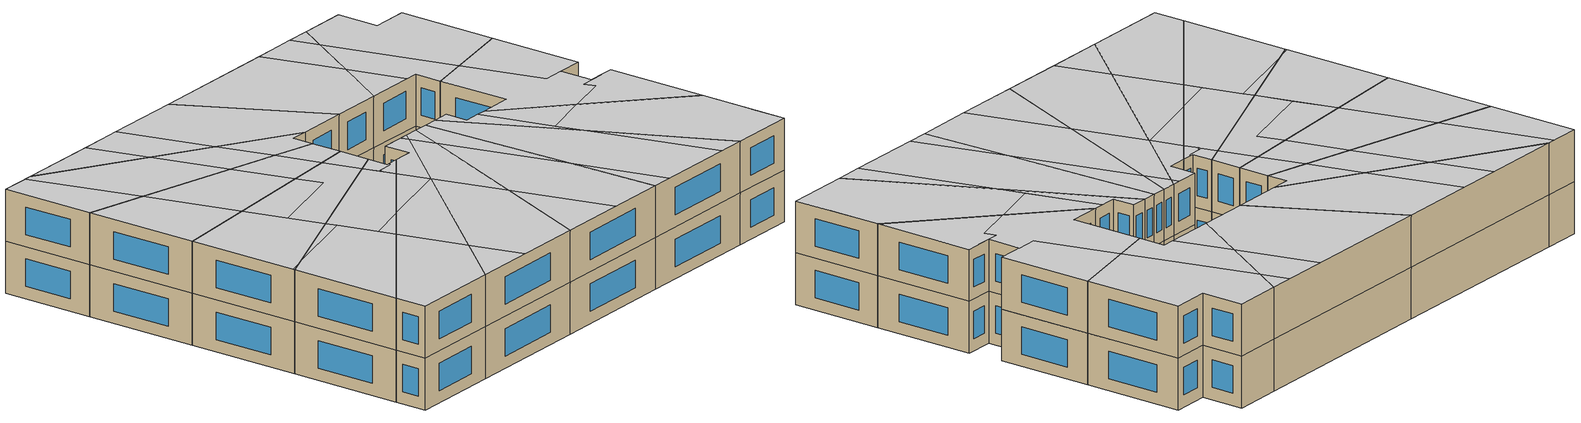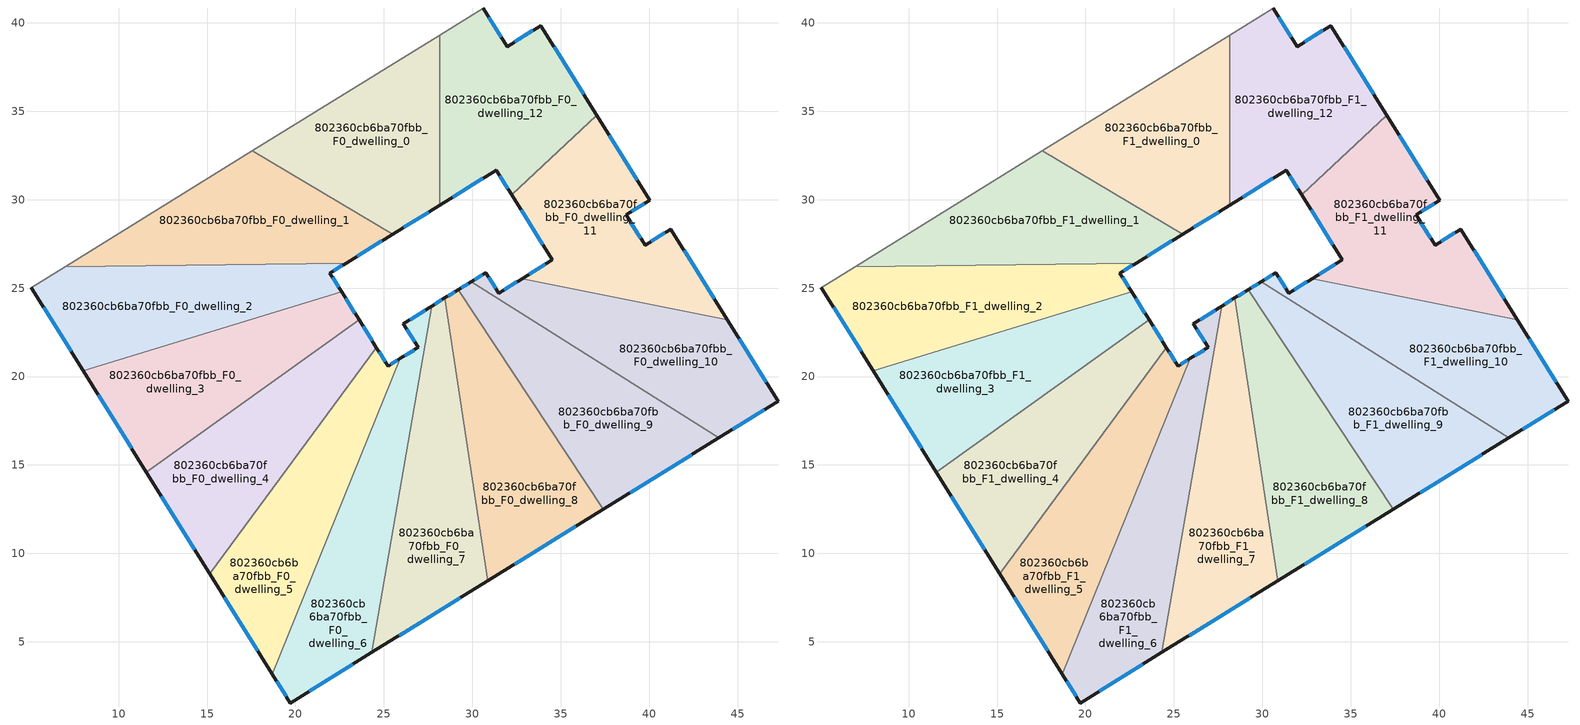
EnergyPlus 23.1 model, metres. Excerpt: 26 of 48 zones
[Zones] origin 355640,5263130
802360cb6ba70fbb_F0_dwelling_0
 floor ground (EU_floor_Construction): 28.15,39.31 28.15,29.68 25.51,28.05 17.57,32.76 z0
 wall outside (EU_wall_Construction): 25.51,28.05 28.15,29.68 z0:3
 wall to 802360cb6ba70fbb_F0_dwelling_1 (EU_wall_Construction): 17.57,32.76 25.51,28.05 z0:3
 wall adiabatic (EU_wall_Construction): 28.15,39.31 17.57,32.76 z0:3
 wall to 802360cb6ba70fbb_F0_dwelling_12 (EU_wall_Construction): 28.15,29.68 28.15,39.31 z0:3
 window (EU_Window_Construction): 26.13,28.43 27.53,29.3 z0.7:2.3
802360cb6ba70fbb_F0_dwelling_1
 floor ground (EU_floor_Construction): 25.51,28.05 22.86,26.41 6.98,26.2 17.57,32.76 z0
 wall outside (EU_wall_Construction): 22.86,26.41 25.51,28.05 z0:3
 wall to 802360cb6ba70fbb_F0_dwelling_2 (EU_wall_Construction): 6.98,26.2 22.86,26.41 z0:3
 wall adiabatic (EU_wall_Construction): 17.57,32.76 6.98,26.2 z0:3
 window (EU_Window_Construction): 23.48,26.8 24.88,27.67 z0.7:2.3
802360cb6ba70fbb_F0_dwelling_10
 floor ground (EU_floor_Construction): 44.42,23.21 47.28,18.61 43.93,16.53 29.93,25.36 30.77,25.88 31.48,24.71 32.82,25.54 z0
 wall outside (EU_wall_Construction): 32.82,25.54 31.48,24.71 30.77,25.88 29.93,25.36 / 43.93,16.53 47.28,18.61 44.42,23.21 z0:3
 wall to 802360cb6ba70fbb_F0_dwelling_9 (EU_wall_Construction): 29.93,25.36 43.93,16.53 z0:3
 wall to 802360cb6ba70fbb_F0_dwelling_11 (EU_wall_Construction): 44.42,23.21 32.82,25.54 z0:3
 window (EU_Window_Construction): 30.57,25.76 30.13,25.48 / 31.32,24.99 30.93,25.6 / 32.5,25.35 31.8,24.91 / 46.61,19.69 45.09,22.13 / 44.72,17.02 46.5,18.12 z0.7:2.3
802360cb6ba70fbb_F0_dwelling_11
 floor ground (EU_floor_Construction): 40.03,29.96 38.69,29.14 39.76,27.42 41.23,28.33 44.42,23.21 32.82,25.54 34.51,26.6 32.22,30.28 37.03,34.77 z0
 wall outside (EU_wall_Construction): 44.42,23.21 41.23,28.33 39.76,27.42 38.69,29.14 40.03,29.96 37.03,34.77 / 32.22,30.28 34.51,26.6 32.82,25.54 z0:3
 wall to 802360cb6ba70fbb_F0_dwelling_12 (EU_wall_Construction): 37.03,34.77 32.22,30.28 z0:3
 window (EU_Window_Construction): 39.51,27.83 38.94,28.74 / 40.89,28.12 40.11,27.64 / 43.67,24.41 41.98,27.13 / 34.12,26.35 33.22,25.79 / 32.76,29.42 33.97,27.46 / 39.33,31.09 37.74,33.64 / 39.01,29.33 39.71,29.77 z0.7:2.3
802360cb6ba70fbb_F0_dwelling_12
 floor ground (EU_floor_Construction): 33.88,39.84 37.03,34.77 32.22,30.28 31.35,31.67 28.15,29.68 28.15,39.31 30.62,40.84 31.96,38.66 z0
 wall outside (EU_wall_Construction): 28.15,29.68 31.35,31.67 32.22,30.28 / 37.03,34.77 33.88,39.84 31.96,38.66 30.62,40.84 z0:3
 wall adiabatic (EU_wall_Construction): 30.62,40.84 28.15,39.31 z0:3
 window (EU_Window_Construction): 31.56,31.34 32.02,30.61 / 28.9,30.15 30.6,31.2 / 31.65,39.17 30.93,40.33 / 33.43,39.57 32.41,38.94 / 36.29,35.96 34.62,38.65 z0.7:2.3
802360cb6ba70fbb_F0_dwelling_2
 floor ground (EU_floor_Construction): 22.86,26.41 21.95,25.85 22.61,24.79 8,20.33 5.07,25.02 6.98,26.2 z0
 wall outside (EU_wall_Construction): 22.61,24.79 21.95,25.85 22.86,26.41 / 5.07,25.02 8,20.33 z0:3
 wall to 802360cb6ba70fbb_F0_dwelling_3 (EU_wall_Construction): 8,20.33 22.61,24.79 z0:3
 wall adiabatic (EU_wall_Construction): 6.98,26.2 5.07,25.02 z0:3
 window (EU_Window_Construction): 22.16,25.98 22.65,26.28 / 22.46,25.04 22.1,25.6 / 5.76,23.92 7.31,21.43 z0.7:2.3
802360cb6ba70fbb_F0_dwelling_3
 floor ground (EU_floor_Construction): 22.61,24.79 23.59,23.22 11.58,14.59 8,20.33 z0
 wall outside (EU_wall_Construction): 23.59,23.22 22.61,24.79 / 8,20.33 11.58,14.59 z0:3
 wall to 802360cb6ba70fbb_F0_dwelling_4 (EU_wall_Construction): 11.58,14.59 23.59,23.22 z0:3
 window (EU_Window_Construction): 23.36,23.59 22.84,24.42 / 8.84,18.98 10.74,15.94 z0.7:2.3
802360cb6ba70fbb_F0_dwelling_4
 floor ground (EU_floor_Construction): 23.59,23.22 24.58,21.64 15.15,8.85 11.58,14.59 z0
 wall outside (EU_wall_Construction): 24.58,21.64 23.59,23.22 / 11.58,14.59 15.15,8.85 z0:3
 wall to 802360cb6ba70fbb_F0_dwelling_5 (EU_wall_Construction): 15.15,8.85 24.58,21.64 z0:3
 window (EU_Window_Construction): 24.35,22.01 23.82,22.85 / 12.42,13.24 14.31,10.2 z0.7:2.3
802360cb6ba70fbb_F0_dwelling_5
 floor ground (EU_floor_Construction): 25.93,21.02 18.7,3.17 15.15,8.85 24.58,21.64 25.23,20.59 z0
 wall outside (EU_wall_Construction): 25.93,21.02 25.23,20.59 24.58,21.64 / 15.15,8.85 18.7,3.17 z0:3
 wall to 802360cb6ba70fbb_F0_dwelling_6 (EU_wall_Construction): 18.7,3.17 25.93,21.02 z0:3
 window (EU_Window_Construction): 25.08,20.84 24.73,21.39 / 25.77,20.92 25.4,20.69 / 15.98,7.52 17.86,4.5 z0.7:2.3
802360cb6ba70fbb_F0_dwelling_6
 floor ground (EU_floor_Construction): 27.71,23.99 24.32,4.4 19.71,1.54 18.7,3.17 25.93,21.02 26.94,21.65 26.11,22.99 z0
 wall outside (EU_wall_Construction): 27.71,23.99 26.11,22.99 26.94,21.65 25.93,21.02 / 18.7,3.17 19.71,1.54 24.32,4.4 z0:3
 wall to 802360cb6ba70fbb_F0_dwelling_7 (EU_wall_Construction): 24.32,4.4 27.71,23.99 z0:3
 window (EU_Window_Construction): 26.7,21.5 26.17,21.17 / 26.3,22.67 26.74,21.96 / 27.34,23.75 26.48,23.22 / 20.79,2.21 23.24,3.73 / 18.93,2.79 19.47,1.92 z0.7:2.3
802360cb6ba70fbb_F0_dwelling_7
 floor ground (EU_floor_Construction): 28.45,24.44 30.86,8.44 24.32,4.4 27.71,23.99 z0
 wall outside (EU_wall_Construction): 28.45,24.44 27.71,23.99 / 24.32,4.4 30.86,8.44 z0:3
 wall to 802360cb6ba70fbb_F0_dwelling_8 (EU_wall_Construction): 30.86,8.44 28.45,24.44 z0:3
 window (EU_Window_Construction): 28.28,24.34 27.89,24.09 / 25.86,5.35 29.32,7.49 z0.7:2.3
802360cb6ba70fbb_F0_dwelling_8
 floor ground (EU_floor_Construction): 29.19,24.9 37.39,12.49 30.86,8.44 28.45,24.44 z0
 wall outside (EU_wall_Construction): 29.19,24.9 28.45,24.44 / 30.86,8.44 37.39,12.49 z0:3
 wall to 802360cb6ba70fbb_F0_dwelling_9 (EU_wall_Construction): 37.39,12.49 29.19,24.9 z0:3
 window (EU_Window_Construction): 29.02,24.79 28.63,24.55 / 32.39,9.39 35.86,11.54 z0.7:2.3
802360cb6ba70fbb_F0_dwelling_9
 floor ground (EU_floor_Construction): 43.93,16.53 37.39,12.49 29.19,24.9 29.93,25.36 z0
 wall outside (EU_wall_Construction): 29.93,25.36 29.19,24.9 / 37.39,12.49 43.93,16.53 z0:3
 window (EU_Window_Construction): 29.76,25.25 29.36,25.01 / 38.93,13.44 42.39,15.58 z0.7:2.3
802360cb6ba70fbb_F1_dwelling_0
 floor to 802360cb6ba70fbb_F0_dwelling_0 (EU_floor_Construction): 28.15,39.31 28.15,29.68 25.51,28.05 17.57,32.76 z3
 wall outside (EU_wall_Construction): 25.51,28.05 28.15,29.68 z3:6
 wall to 802360cb6ba70fbb_F1_dwelling_1 (EU_wall_Construction): 17.57,32.76 25.51,28.05 z3:6
 wall adiabatic (EU_wall_Construction): 28.15,39.31 17.57,32.76 z3:6
 wall to 802360cb6ba70fbb_F1_dwelling_12 (EU_wall_Construction): 28.15,29.68 28.15,39.31 z3:6
 window (EU_Window_Construction): 26.13,28.43 27.53,29.3 z3.7:5.3
 ceiling to 802360cb6ba70fbb_F2_dwelling_5 (EU_floor_Construction): 28.15,29.68 28.15,33.67 24.53,37.07 17.57,32.76 25.5,28.05 z6
 ceiling to 802360cb6ba70fbb_F2_dwelling_8 (EU_floor_Construction): 28.15,33.67 28.15,37.35 26.89,38.53 24.53,37.07 z6
 ceiling to 802360cb6ba70fbb_F2_dwelling_10 (EU_floor_Construction): 28.15,37.35 28.15,39.31 26.89,38.53 z6
802360cb6ba70fbb_F1_dwelling_1
 floor to 802360cb6ba70fbb_F0_dwelling_1 (EU_floor_Construction): 25.51,28.05 22.86,26.41 6.98,26.2 17.57,32.76 z3
 wall outside (EU_wall_Construction): 22.86,26.41 25.51,28.05 z3:6
 wall to 802360cb6ba70fbb_F1_dwelling_2 (EU_wall_Construction): 6.98,26.2 22.86,26.41 z3:6
 wall adiabatic (EU_wall_Construction): 17.57,32.76 6.98,26.2 z3:6
 window (EU_Window_Construction): 23.48,26.8 24.88,27.67 z3.7:5.3
 ceiling to 802360cb6ba70fbb_F2_dwelling_3 (EU_floor_Construction): 17.65,26.35 13.51,30.24 11.2,28.81 13.88,26.3 z6
 ceiling to 802360cb6ba70fbb_F2_dwelling_5 (EU_floor_Construction): 25.5,28.05 17.57,32.76 13.51,30.24 17.65,26.35 22.86,26.41 z6
 ceiling to 802360cb6ba70fbb_F2_dwelling_2 (EU_floor_Construction): 13.88,26.3 11.2,28.81 6.98,26.2 z6
802360cb6ba70fbb_F1_dwelling_10
 floor to 802360cb6ba70fbb_F0_dwelling_10 (EU_floor_Construction): 44.42,23.21 47.28,18.61 43.93,16.53 29.93,25.36 30.77,25.88 31.48,24.71 32.82,25.54 z3
 wall outside (EU_wall_Construction): 32.82,25.54 31.48,24.71 30.77,25.88 29.93,25.36 / 43.93,16.53 47.28,18.61 44.42,23.21 z3:6
 wall to 802360cb6ba70fbb_F1_dwelling_9 (EU_wall_Construction): 29.93,25.36 43.93,16.53 z3:6
 wall to 802360cb6ba70fbb_F1_dwelling_11 (EU_wall_Construction): 44.42,23.21 32.82,25.54 z3:6
 window (EU_Window_Construction): 30.57,25.76 30.13,25.48 / 31.32,24.99 30.93,25.6 / 32.5,25.35 31.8,24.91 / 46.61,19.69 45.09,22.13 / 44.72,17.02 46.5,18.12 z3.7:5.3
 ceiling to 802360cb6ba70fbb_F2_dwelling_9 (EU_floor_Construction): 47.28,18.61 46.14,20.44 46.11,20.49 44.42,23.21 37.76,24.55 35.55,22.19 36.75,21.06 43.93,16.53 z6
 ceiling to 802360cb6ba70fbb_F2_dwelling_8 (EU_floor_Construction): 35.55,22.19 37.76,24.55 32.82,25.54 32.31,25.23 z6
 ceiling to 802360cb6ba70fbb_F2_dwelling_7 (EU_floor_Construction): 36.75,21.06 32.31,25.23 31.48,24.71 30.77,25.88 29.93,25.36 z6
802360cb6ba70fbb_F1_dwelling_11
 floor to 802360cb6ba70fbb_F0_dwelling_11 (EU_floor_Construction): 40.03,29.96 38.69,29.14 39.76,27.42 41.23,28.33 44.42,23.21 32.82,25.54 34.51,26.6 32.22,30.28 37.03,34.77 z3
 wall outside (EU_wall_Construction): 44.42,23.21 41.23,28.33 39.76,27.42 38.69,29.14 40.03,29.96 37.03,34.77 / 32.22,30.28 34.51,26.6 32.82,25.54 z3:6
 wall to 802360cb6ba70fbb_F1_dwelling_12 (EU_wall_Construction): 37.03,34.77 32.22,30.28 z3:6
 window (EU_Window_Construction): 39.51,27.83 38.94,28.74 / 40.89,28.12 40.11,27.64 / 43.67,24.41 41.98,27.13 / 34.12,26.35 33.22,25.79 / 32.76,29.42 33.97,27.46 / 39.33,31.09 37.74,33.64 / 39.01,29.33 39.71,29.77 z3.7:5.3
 ceiling to 802360cb6ba70fbb_F2_dwelling_8 (EU_floor_Construction): 39.64,26.54 39.13,27.02 40.49,27.87 40.38,27.8 39.76,27.42 39.52,27.81 39.52,27.82 38.69,29.14 37.6,28.46 33.95,31.9 32.22,30.28 34.51,26.6 32.82,25.54 37.76,24.55 z6
 ceiling to 802360cb6ba70fbb_F2_dwelling_9 (EU_floor_Construction): 44.42,23.21 41.23,28.33 40.5,27.88 39.13,27.02 39.64,26.54 37.76,24.55 z6
 ceiling to 802360cb6ba70fbb_F2_dwelling_10 (EU_floor_Construction): 40.03,29.96 37.03,34.77 33.95,31.9 37.6,28.46 z6
802360cb6ba70fbb_F1_dwelling_12
 floor to 802360cb6ba70fbb_F0_dwelling_12 (EU_floor_Construction): 33.88,39.84 37.03,34.77 32.22,30.28 31.35,31.67 28.15,29.68 28.15,39.31 30.62,40.84 31.96,38.66 z3
 wall outside (EU_wall_Construction): 28.15,29.68 31.35,31.67 32.22,30.28 / 37.03,34.77 33.88,39.84 31.96,38.66 30.62,40.84 z3:6
 wall adiabatic (EU_wall_Construction): 30.62,40.84 28.15,39.31 z3:6
 window (EU_Window_Construction): 31.56,31.34 32.02,30.61 / 28.9,30.15 30.6,31.2 / 31.65,39.17 30.93,40.33 / 33.43,39.57 32.41,38.94 / 36.29,35.96 34.62,38.65 z3.7:5.3
 ceiling to 802360cb6ba70fbb_F2_dwelling_10 (EU_floor_Construction): 37.03,34.77 33.88,39.84 31.96,38.66 30.62,40.84 28.15,39.31 28.15,37.35 33.95,31.9 z6
 ceiling to 802360cb6ba70fbb_F2_dwelling_8 (EU_floor_Construction): 33.95,31.9 28.15,37.35 28.15,33.67 30.7,31.26 31.35,31.67 32.22,30.28 z6
 ceiling to 802360cb6ba70fbb_F2_dwelling_5 (EU_floor_Construction): 30.7,31.26 28.15,33.67 28.15,29.68 z6
802360cb6ba70fbb_F1_dwelling_2
 floor to 802360cb6ba70fbb_F0_dwelling_2 (EU_floor_Construction): 22.86,26.41 21.95,25.85 22.61,24.79 8,20.33 5.07,25.02 6.98,26.2 z3
 wall outside (EU_wall_Construction): 22.61,24.79 21.95,25.85 22.86,26.41 / 5.07,25.02 8,20.33 z3:6
 wall to 802360cb6ba70fbb_F1_dwelling_3 (EU_wall_Construction): 8,20.33 22.61,24.79 z3:6
 wall adiabatic (EU_wall_Construction): 6.98,26.2 5.07,25.02 z3:6
 window (EU_Window_Construction): 22.16,25.98 22.65,26.28 / 22.46,25.04 22.1,25.6 / 5.76,23.92 7.31,21.43 z3.7:5.3
 ceiling to 802360cb6ba70fbb_F2_dwelling_2 (EU_floor_Construction): 17.23,23.15 13.88,26.3 6.98,26.2 6.58,25.95 11.44,21.38 z6
 ceiling to 802360cb6ba70fbb_F2_dwelling_3 (EU_floor_Construction): 20.12,24.03 17.65,26.35 13.88,26.3 17.23,23.15 z6
 ceiling adiabatic (EU_roof_Construction): 11.44,21.38 6.58,25.95 5.07,25.02 8,20.33 z6
 ceiling to 802360cb6ba70fbb_F2_dwelling_5 (EU_floor_Construction): 22.61,24.79 21.95,25.85 22.86,26.41 17.65,26.35 20.12,24.03 z6
802360cb6ba70fbb_F1_dwelling_3
 floor to 802360cb6ba70fbb_F0_dwelling_3 (EU_floor_Construction): 22.61,24.79 23.59,23.22 11.58,14.59 8,20.33 z3
 wall outside (EU_wall_Construction): 23.59,23.22 22.61,24.79 / 8,20.33 11.58,14.59 z3:6
 wall to 802360cb6ba70fbb_F1_dwelling_4 (EU_wall_Construction): 11.58,14.59 23.59,23.22 z3:6
 window (EU_Window_Construction): 23.36,23.59 22.84,24.42 / 8.84,18.98 10.74,15.94 z3.7:5.3
 ceiling adiabatic (EU_roof_Construction): 15.6,17.47 11.44,21.38 8,20.33 11.58,14.59 z6
 ceiling to 802360cb6ba70fbb_F2_dwelling_3 (EU_floor_Construction): 22.11,22.15 20.12,24.03 17.23,23.15 19.94,20.59 z6
 ceiling to 802360cb6ba70fbb_F2_dwelling_2 (EU_floor_Construction): 19.94,20.59 17.23,23.15 11.44,21.38 15.6,17.47 z6
 ceiling to 802360cb6ba70fbb_F2_dwelling_5 (EU_floor_Construction): 23.59,23.22 22.61,24.79 20.12,24.03 22.11,22.15 z6
802360cb6ba70fbb_F1_dwelling_4
 floor to 802360cb6ba70fbb_F0_dwelling_4 (EU_floor_Construction): 23.59,23.22 24.58,21.64 15.15,8.85 11.58,14.59 z3
 wall outside (EU_wall_Construction): 24.58,21.64 23.59,23.22 / 11.58,14.59 15.15,8.85 z3:6
 wall to 802360cb6ba70fbb_F1_dwelling_5 (EU_wall_Construction): 15.15,8.85 24.58,21.64 z3:6
 window (EU_Window_Construction): 24.35,22.01 23.82,22.85 / 12.42,13.24 14.31,10.2 z3.7:5.3
 ceiling to 802360cb6ba70fbb_F2_dwelling_0 (EU_floor_Construction): 15.77,9.68 19.09,14.19 15.6,17.47 11.58,14.59 15.09,8.96 z6
 ceiling to 802360cb6ba70fbb_F2_dwelling_3 (EU_floor_Construction): 19.09,14.19 23.79,20.57 22.11,22.15 19.94,20.59 21.12,19.48 17.52,15.66 z6
 ceiling to 802360cb6ba70fbb_F2_dwelling_1 (EU_floor_Construction): 15.15,8.85 15.77,9.68 15.09,8.96 z6
 ceiling to 802360cb6ba70fbb_F2_dwelling_5 (EU_floor_Construction): 23.79,20.57 24.58,21.64 23.59,23.22 22.11,22.15 z6
 ceiling to 802360cb6ba70fbb_F2_dwelling_2 (EU_floor_Construction): 17.52,15.66 21.12,19.48 19.94,20.59 15.6,17.47 z6
802360cb6ba70fbb_F1_dwelling_5
 floor to 802360cb6ba70fbb_F0_dwelling_5 (EU_floor_Construction): 25.93,21.02 18.7,3.17 15.15,8.85 24.58,21.64 25.23,20.59 z3
 wall outside (EU_wall_Construction): 25.93,21.02 25.23,20.59 24.58,21.64 / 15.15,8.85 18.7,3.17 z3:6
 wall to 802360cb6ba70fbb_F1_dwelling_6 (EU_wall_Construction): 18.7,3.17 25.93,21.02 z3:6
 window (EU_Window_Construction): 25.08,20.84 24.73,21.39 / 25.77,20.92 25.4,20.69 / 15.98,7.52 17.86,4.5 z3.7:5.3
 ceiling to 802360cb6ba70fbb_F2_dwelling_1 (EU_floor_Construction): 18.7,3.17 22.04,11.42 19.57,13.73 15.77,9.68 15.15,8.85 z6
 ceiling to 802360cb6ba70fbb_F2_dwelling_0 (EU_floor_Construction): 15.77,9.68 19.57,13.73 19.09,14.19 z6
 ceiling to 802360cb6ba70fbb_F2_dwelling_6 (EU_floor_Construction): 25.21,19.24 25.93,21.02 25.36,20.67 25.43,20.55 25.33,20.47 24.6,20.02 24.68,19.94 24.57,19.84 z6
 ceiling to 802360cb6ba70fbb_F2_dwelling_3 (EU_floor_Construction): 23.15,14.16 25.21,19.24 23.79,20.57 19.09,14.19 21.26,12.15 z6
 ceiling to 802360cb6ba70fbb_F2_dwelling_4 (EU_floor_Construction): 22.04,11.42 23.15,14.16 21.26,12.15 z6
 ceiling to 802360cb6ba70fbb_F2_dwelling_5 (EU_floor_Construction): 25.33,20.47 25.43,20.55 25.36,20.67 25.23,20.59 24.58,21.64 23.79,20.57 24.57,19.85 24.68,19.94 24.6,20.02 z6
802360cb6ba70fbb_F1_dwelling_6
 floor to 802360cb6ba70fbb_F0_dwelling_6 (EU_floor_Construction): 27.71,23.99 24.32,4.4 19.71,1.54 18.7,3.17 25.93,21.02 26.94,21.65 26.11,22.99 z3
 wall outside (EU_wall_Construction): 27.71,23.99 26.11,22.99 26.94,21.65 25.93,21.02 / 18.7,3.17 19.71,1.54 24.32,4.4 z3:6
 wall to 802360cb6ba70fbb_F1_dwelling_7 (EU_wall_Construction): 24.32,4.4 27.71,23.99 z3:6
 window (EU_Window_Construction): 26.7,21.5 26.17,21.17 / 26.3,22.67 26.74,21.96 / 27.34,23.75 26.48,23.22 / 20.79,2.21 23.24,3.73 / 18.93,2.79 19.47,1.92 z3.7:5.3
 ceiling to 802360cb6ba70fbb_F2_dwelling_6 (EU_floor_Construction): 26.66,17.88 27.61,23.41 27.28,23.72 26.11,22.99 26.94,21.65 25.93,21.02 25.21,19.24 z6
 ceiling to 802360cb6ba70fbb_F2_dwelling_1 (EU_floor_Construction): 24.32,4.4 25.05,8.59 22.04,11.42 18.7,3.17 19.71,1.54 z6
 ceiling to 802360cb6ba70fbb_F2_dwelling_4 (EU_floor_Construction): 25.05,8.59 26.65,17.88 23.15,14.16 22.04,11.42 z6
 ceiling to 802360cb6ba70fbb_F2_dwelling_7 (EU_floor_Construction): 27.61,23.41 27.71,23.99 27.28,23.72 z6
 ceiling to 802360cb6ba70fbb_F2_dwelling_3 (EU_floor_Construction): 23.15,14.16 26.65,17.88 25.21,19.24 z6
802360cb6ba70fbb_F1_dwelling_7
 floor to 802360cb6ba70fbb_F0_dwelling_7 (EU_floor_Construction): 28.45,24.44 30.86,8.44 24.32,4.4 27.71,23.99 z3
 wall outside (EU_wall_Construction): 28.45,24.44 27.71,23.99 / 24.32,4.4 30.86,8.44 z3:6
 wall to 802360cb6ba70fbb_F1_dwelling_8 (EU_wall_Construction): 30.86,8.44 28.45,24.44 z3:6
 window (EU_Window_Construction): 28.28,24.34 27.89,24.09 / 25.86,5.35 29.32,7.49 z3.7:5.3
 ceiling to 802360cb6ba70fbb_F2_dwelling_4 (EU_floor_Construction): 30.86,8.44 29.9,14.83 26.66,17.88 25.05,8.59 27.45,6.33 z6
 ceiling to 802360cb6ba70fbb_F2_dwelling_7 (EU_floor_Construction): 28.77,22.32 28.45,24.44 27.71,23.99 27.61,23.41 z6
 ceiling to 802360cb6ba70fbb_F2_dwelling_1 (EU_floor_Construction): 27.45,6.33 25.05,8.59 24.32,4.4 z6
 ceiling to 802360cb6ba70fbb_F2_dwelling_6 (EU_floor_Construction): 29.9,14.83 28.77,22.32 27.61,23.41 26.66,17.88 z6
802360cb6ba70fbb_F1_dwelling_8
 floor to 802360cb6ba70fbb_F0_dwelling_8 (EU_floor_Construction): 29.19,24.9 37.39,12.49 30.86,8.44 28.45,24.44 z3
 wall outside (EU_wall_Construction): 29.19,24.9 28.45,24.44 / 30.86,8.44 37.39,12.49 z3:6
 wall to 802360cb6ba70fbb_F1_dwelling_9 (EU_wall_Construction): 37.39,12.49 29.19,24.9 z3:6
 window (EU_Window_Construction): 29.02,24.79 28.63,24.55 / 32.39,9.39 35.86,11.54 z3.7:5.3
 ceiling to 802360cb6ba70fbb_F2_dwelling_6 (EU_floor_Construction): 37.39,12.49 34.38,17.05 28.77,22.32 29.9,14.83 34.38,10.62 z6
 ceiling to 802360cb6ba70fbb_F2_dwelling_4 (EU_floor_Construction): 34.38,10.62 29.9,14.83 30.86,8.44 z6
 ceiling to 802360cb6ba70fbb_F2_dwelling_7 (EU_floor_Construction): 34.38,17.05 29.19,24.9 28.45,24.44 28.77,22.32 z6
802360cb6ba70fbb_F1_dwelling_9
 floor to 802360cb6ba70fbb_F0_dwelling_9 (EU_floor_Construction): 43.93,16.53 37.39,12.49 29.19,24.9 29.93,25.36 z3
 wall outside (EU_wall_Construction): 29.93,25.36 29.19,24.9 / 37.39,12.49 43.93,16.53 z3:6
 window (EU_Window_Construction): 29.76,25.25 29.36,25.01 / 38.93,13.44 42.39,15.58 z3.7:5.3
 ceiling to 802360cb6ba70fbb_F2_dwelling_7 (EU_floor_Construction): 42.5,15.65 36.75,21.06 29.93,25.36 29.19,24.9 34.38,17.05 38.5,13.17 z6
 ceiling to 802360cb6ba70fbb_F2_dwelling_9 (EU_floor_Construction): 43.93,16.53 36.75,21.06 42.5,15.65 z6
 ceiling to 802360cb6ba70fbb_F2_dwelling_6 (EU_floor_Construction): 38.5,13.17 34.38,17.05 37.39,12.49 z6
[Building]
EU S2 Campaign: North Axis=0; Terrain=City; Solar Distribution=FullExterior
[Site:Location]
Budapest.Ferenc.Liszt.Intl.AP: Latitude=47.437; Longitude=19.256; Time Zone=1; Elevation=185
[SizingPeriod:WeatherFileDays]
AnnualSizingPeriod: Begin Month=1; Begin Day of Month=1; End Month=12; End Day of Month=31; Day of Week for Start Day=Monday; Use Weather File Daylight Saving Period=No; Use Weather File Rain and Snow Indicators=No
[MATERIAL]
EU_InternalMass_Material: Roughness=MediumRough; Thickness=0.1; Conductivity=1; Density=1800; Specific Heat=900; Thermal Absorptance=0.9; Solar Absorptance=0.7; Visible Absorptance=0.7
[MATERIAL:NOMASS] Roughness=MediumRough; Thermal Absorptance=0.9; Solar Absorptance=0.7; Visible Absorptance=0.7
Name | Thermal Resistance
EU_wall_NoMass | 0.832559
EU_roof_NoMass | 1.39638
EU_floor_NoMass | 0.872794
[WINDOWMATERIAL:SIMPLEGLAZINGSYSTEM]
EU_Window_SimpleGlazing: UFactor=2.79869; Solar Heat Gain Coefficient=0.75; Visible Transmittance=0.75
[CONSTRUCTION]
EU_wall_Construction: EU_wall_NoMass
EU_roof_Construction: EU_roof_NoMass
EU_floor_Construction: EU_floor_NoMass
EU_Window_Construction: EU_Window_SimpleGlazing
EU_InternalMass_Construction: EU_InternalMass_Material
[ZONE] Type=1; Multiplier=1; Ceiling Height=autocalculate; Floor Area=autocalculate; Part of Total Floor Area=Yes
Name | Volume
802360cb6ba70fbb_F0_dwelling_0; 802360cb6ba70fbb_F1_dwelling_0 | 190.825
802360cb6ba70fbb_F0_dwelling_1; 802360cb6ba70fbb_F1_dwelling_1 | 190.868
802360cb6ba70fbb_F0_dwelling_10; 802360cb6ba70fbb_F1_dwelling_10 | 190.809
802360cb6ba70fbb_F0_dwelling_11; 802360cb6ba70fbb_F1_dwelling_11 | 190.855
802360cb6ba70fbb_F0_dwelling_12; 802360cb6ba70fbb_F1_dwelling_12; 802360cb6ba70fbb_F0_dwelling_3; 802360cb6ba70fbb_F1_dwelling_3 | 190.815
802360cb6ba70fbb_F0_dwelling_2; 802360cb6ba70fbb_F1_dwelling_2 | 190.832
802360cb6ba70fbb_F0_dwelling_4; 802360cb6ba70fbb_F1_dwelling_4 | 190.828
802360cb6ba70fbb_F0_dwelling_5; 802360cb6ba70fbb_F1_dwelling_5 | 189.776
802360cb6ba70fbb_F0_dwelling_6; 802360cb6ba70fbb_F1_dwelling_6 | 191.923
802360cb6ba70fbb_F0_dwelling_7; 802360cb6ba70fbb_F1_dwelling_7 | 190.774
802360cb6ba70fbb_F0_dwelling_8; 802360cb6ba70fbb_F1_dwelling_8 | 190.844
802360cb6ba70fbb_F0_dwelling_9; 802360cb6ba70fbb_F1_dwelling_9 | 190.859
[INTERNALMASS] Construction=EU_InternalMass_Construction
Name | Zone or ZoneList | Surface Area
802360cb6ba70fbb_F0_dwelling_0_EU_InternalMass | 802360cb6ba70fbb_F0_dwelling_0 | 63.6084
802360cb6ba70fbb_F0_dwelling_1_EU_InternalMass | 802360cb6ba70fbb_F0_dwelling_1 | 63.6231
802360cb6ba70fbb_F0_dwelling_2_EU_InternalMass | 802360cb6ba70fbb_F0_dwelling_2 | 63.6107
802360cb6ba70fbb_F0_dwelling_3_EU_InternalMass | 802360cb6ba70fbb_F0_dwelling_3 | 63.605
802360cb6ba70fbb_F0_dwelling_4_EU_InternalMass | 802360cb6ba70fbb_F0_dwelling_4 | 63.6095
802360cb6ba70fbb_F0_dwelling_5_EU_InternalMass | 802360cb6ba70fbb_F0_dwelling_5 | 63.2586
802360cb6ba70fbb_F0_dwelling_6_EU_InternalMass | 802360cb6ba70fbb_F0_dwelling_6 | 63.9746
802360cb6ba70fbb_F0_dwelling_7_EU_InternalMass | 802360cb6ba70fbb_F0_dwelling_7 | 63.5915
802360cb6ba70fbb_F0_dwelling_8_EU_InternalMass | 802360cb6ba70fbb_F0_dwelling_8 | 63.6146
802360cb6ba70fbb_F0_dwelling_9_EU_InternalMass | 802360cb6ba70fbb_F0_dwelling_9 | 63.6197
802360cb6ba70fbb_F0_dwelling_10_EU_InternalMass | 802360cb6ba70fbb_F0_dwelling_10 | 63.603
802360cb6ba70fbb_F0_dwelling_11_EU_InternalMass | 802360cb6ba70fbb_F0_dwelling_11 | 63.6184
802360cb6ba70fbb_F0_dwelling_12_EU_InternalMass | 802360cb6ba70fbb_F0_dwelling_12 | 63.605
802360cb6ba70fbb_F1_dwelling_0_EU_InternalMass | 802360cb6ba70fbb_F1_dwelling_0 | 63.6084
802360cb6ba70fbb_F1_dwelling_1_EU_InternalMass | 802360cb6ba70fbb_F1_dwelling_1 | 63.6231
802360cb6ba70fbb_F1_dwelling_2_EU_InternalMass | 802360cb6ba70fbb_F1_dwelling_2 | 63.6107
802360cb6ba70fbb_F1_dwelling_3_EU_InternalMass | 802360cb6ba70fbb_F1_dwelling_3 | 63.605
802360cb6ba70fbb_F1_dwelling_4_EU_InternalMass | 802360cb6ba70fbb_F1_dwelling_4 | 63.6095
802360cb6ba70fbb_F1_dwelling_5_EU_InternalMass | 802360cb6ba70fbb_F1_dwelling_5 | 63.2586
802360cb6ba70fbb_F1_dwelling_6_EU_InternalMass | 802360cb6ba70fbb_F1_dwelling_6 | 63.9746
802360cb6ba70fbb_F1_dwelling_7_EU_InternalMass | 802360cb6ba70fbb_F1_dwelling_7 | 63.5915
802360cb6ba70fbb_F1_dwelling_8_EU_InternalMass | 802360cb6ba70fbb_F1_dwelling_8 | 63.6146
802360cb6ba70fbb_F1_dwelling_9_EU_InternalMass | 802360cb6ba70fbb_F1_dwelling_9 | 63.6197
802360cb6ba70fbb_F1_dwelling_10_EU_InternalMass | 802360cb6ba70fbb_F1_dwelling_10 | 63.603
802360cb6ba70fbb_F1_dwelling_11_EU_InternalMass | 802360cb6ba70fbb_F1_dwelling_11 | 63.6184
802360cb6ba70fbb_F1_dwelling_12_EU_InternalMass | 802360cb6ba70fbb_F1_dwelling_12 | 63.605
[OTHEREQUIPMENT] Fuel Type=Electricity; Design Level Calculation Method=Watts/Area; Power per Zone Floor Area=1; Fraction Latent=0; Fraction Radiant=0; Fraction Lost=0; Carbon Dioxide Generation Rate=0; EndUse Subcategory=EU_Step8_InternalGains
Name | Zone or ZoneList or Space or SpaceList | Schedule
EU_Step8_InternalGain_802360cb6ba70fbb_F0_dwelling_0_f000 | 802360cb6ba70fbb_F0_dwelling_0 | EU_Step8_GainSchedule_802360cb6ba70fbb_F0_dwelling_0_f000
EU_Step8_InternalGain_802360cb6ba70fbb_F0_dwelling_1_f000 | 802360cb6ba70fbb_F0_dwelling_1 | EU_Step8_GainSchedule_802360cb6ba70fbb_F0_dwelling_1_f000
EU_Step8_InternalGain_802360cb6ba70fbb_F0_dwelling_2_f000 | 802360cb6ba70fbb_F0_dwelling_2 | EU_Step8_GainSchedule_802360cb6ba70fbb_F0_dwelling_2_f000
EU_Step8_InternalGain_802360cb6ba70fbb_F0_dwelling_3_f000 | 802360cb6ba70fbb_F0_dwelling_3 | EU_Step8_GainSchedule_802360cb6ba70fbb_F0_dwelling_3_f000
EU_Step8_InternalGain_802360cb6ba70fbb_F0_dwelling_4_f000 | 802360cb6ba70fbb_F0_dwelling_4 | EU_Step8_GainSchedule_802360cb6ba70fbb_F0_dwelling_4_f000
EU_Step8_InternalGain_802360cb6ba70fbb_F0_dwelling_5_f000 | 802360cb6ba70fbb_F0_dwelling_5 | EU_Step8_GainSchedule_802360cb6ba70fbb_F0_dwelling_5_f000
EU_Step8_InternalGain_802360cb6ba70fbb_F0_dwelling_6_f000 | 802360cb6ba70fbb_F0_dwelling_6 | EU_Step8_GainSchedule_802360cb6ba70fbb_F0_dwelling_6_f000
EU_Step8_InternalGain_802360cb6ba70fbb_F0_dwelling_7_f000 | 802360cb6ba70fbb_F0_dwelling_7 | EU_Step8_GainSchedule_802360cb6ba70fbb_F0_dwelling_7_f000
EU_Step8_InternalGain_802360cb6ba70fbb_F0_dwelling_8_f000 | 802360cb6ba70fbb_F0_dwelling_8 | EU_Step8_GainSchedule_802360cb6ba70fbb_F0_dwelling_8_f000
EU_Step8_InternalGain_802360cb6ba70fbb_F0_dwelling_9_f000 | 802360cb6ba70fbb_F0_dwelling_9 | EU_Step8_GainSchedule_802360cb6ba70fbb_F0_dwelling_9_f000
EU_Step8_InternalGain_802360cb6ba70fbb_F0_dwelling_10_f000 | 802360cb6ba70fbb_F0_dwelling_10 | EU_Step8_GainSchedule_802360cb6ba70fbb_F0_dwelling_10_f000
EU_Step8_InternalGain_802360cb6ba70fbb_F0_dwelling_11_f000 | 802360cb6ba70fbb_F0_dwelling_11 | EU_Step8_GainSchedule_802360cb6ba70fbb_F0_dwelling_11_f000
EU_Step8_InternalGain_802360cb6ba70fbb_F0_dwelling_12_f000 | 802360cb6ba70fbb_F0_dwelling_12 | EU_Step8_GainSchedule_802360cb6ba70fbb_F0_dwelling_12_f000
EU_Step8_InternalGain_802360cb6ba70fbb_F1_dwelling_0_f000 | 802360cb6ba70fbb_F1_dwelling_0 | EU_Step8_GainSchedule_802360cb6ba70fbb_F1_dwelling_0_f000
EU_Step8_InternalGain_802360cb6ba70fbb_F1_dwelling_1_f000 | 802360cb6ba70fbb_F1_dwelling_1 | EU_Step8_GainSchedule_802360cb6ba70fbb_F1_dwelling_1_f000
EU_Step8_InternalGain_802360cb6ba70fbb_F1_dwelling_2_f000 | 802360cb6ba70fbb_F1_dwelling_2 | EU_Step8_GainSchedule_802360cb6ba70fbb_F1_dwelling_2_f000
EU_Step8_InternalGain_802360cb6ba70fbb_F1_dwelling_3_f000 | 802360cb6ba70fbb_F1_dwelling_3 | EU_Step8_GainSchedule_802360cb6ba70fbb_F1_dwelling_3_f000
EU_Step8_InternalGain_802360cb6ba70fbb_F1_dwelling_4_f000 | 802360cb6ba70fbb_F1_dwelling_4 | EU_Step8_GainSchedule_802360cb6ba70fbb_F1_dwelling_4_f000
EU_Step8_InternalGain_802360cb6ba70fbb_F1_dwelling_5_f000 | 802360cb6ba70fbb_F1_dwelling_5 | EU_Step8_GainSchedule_802360cb6ba70fbb_F1_dwelling_5_f000
EU_Step8_InternalGain_802360cb6ba70fbb_F1_dwelling_6_f000 | 802360cb6ba70fbb_F1_dwelling_6 | EU_Step8_GainSchedule_802360cb6ba70fbb_F1_dwelling_6_f000
EU_Step8_InternalGain_802360cb6ba70fbb_F1_dwelling_7_f000 | 802360cb6ba70fbb_F1_dwelling_7 | EU_Step8_GainSchedule_802360cb6ba70fbb_F1_dwelling_7_f000
EU_Step8_InternalGain_802360cb6ba70fbb_F1_dwelling_8_f000 | 802360cb6ba70fbb_F1_dwelling_8 | EU_Step8_GainSchedule_802360cb6ba70fbb_F1_dwelling_8_f000
EU_Step8_InternalGain_802360cb6ba70fbb_F1_dwelling_9_f000 | 802360cb6ba70fbb_F1_dwelling_9 | EU_Step8_GainSchedule_802360cb6ba70fbb_F1_dwelling_9_f000
EU_Step8_InternalGain_802360cb6ba70fbb_F1_dwelling_10_f000 | 802360cb6ba70fbb_F1_dwelling_10 | EU_Step8_GainSchedule_802360cb6ba70fbb_F1_dwelling_10_f000
EU_Step8_InternalGain_802360cb6ba70fbb_F1_dwelling_11_f000 | 802360cb6ba70fbb_F1_dwelling_11 | EU_Step8_GainSchedule_802360cb6ba70fbb_F1_dwelling_11_f000
EU_Step8_InternalGain_802360cb6ba70fbb_F1_dwelling_12_f000 | 802360cb6ba70fbb_F1_dwelling_12 | EU_Step8_GainSchedule_802360cb6ba70fbb_F1_dwelling_12_f000
[ZONEVENTILATION:DESIGNFLOWRATE] Schedule=EU_AlwaysOn; Design Flow Rate Calculation Method=AirChanges/Hour; Air Changes per Hour=0.475469; Ventilation Type=Natural; Fan Pressure Rise=0; Fan Total Efficiency=1; Constant Term Coefficient=1; Temperature Term Coefficient=0; Velocity Term Coefficient=0; Velocity Squared Term Coefficient=0; Minimum Indoor Temperature=-100; Maximum Indoor Temperature=100; Delta Temperature=-100; Minimum Outdoor Temperature=-100; Maximum Outdoor Temperature=100; Maximum Wind Speed=40
Name | Zone or ZoneList or Space or SpaceList
EU_ConstantAir_802360cb6ba70fbb_F0_dwelling_0 | 802360cb6ba70fbb_F0_dwelling_0
EU_ConstantAir_802360cb6ba70fbb_F0_dwelling_1 | 802360cb6ba70fbb_F0_dwelling_1
EU_ConstantAir_802360cb6ba70fbb_F0_dwelling_2 | 802360cb6ba70fbb_F0_dwelling_2
EU_ConstantAir_802360cb6ba70fbb_F0_dwelling_3 | 802360cb6ba70fbb_F0_dwelling_3
EU_ConstantAir_802360cb6ba70fbb_F0_dwelling_4 | 802360cb6ba70fbb_F0_dwelling_4
EU_ConstantAir_802360cb6ba70fbb_F0_dwelling_5 | 802360cb6ba70fbb_F0_dwelling_5
EU_ConstantAir_802360cb6ba70fbb_F0_dwelling_6 | 802360cb6ba70fbb_F0_dwelling_6
EU_ConstantAir_802360cb6ba70fbb_F0_dwelling_7 | 802360cb6ba70fbb_F0_dwelling_7
EU_ConstantAir_802360cb6ba70fbb_F0_dwelling_8 | 802360cb6ba70fbb_F0_dwelling_8
EU_ConstantAir_802360cb6ba70fbb_F0_dwelling_9 | 802360cb6ba70fbb_F0_dwelling_9
EU_ConstantAir_802360cb6ba70fbb_F0_dwelling_10 | 802360cb6ba70fbb_F0_dwelling_10
EU_ConstantAir_802360cb6ba70fbb_F0_dwelling_11 | 802360cb6ba70fbb_F0_dwelling_11
EU_ConstantAir_802360cb6ba70fbb_F0_dwelling_12 | 802360cb6ba70fbb_F0_dwelling_12
EU_ConstantAir_802360cb6ba70fbb_F1_dwelling_0 | 802360cb6ba70fbb_F1_dwelling_0
EU_ConstantAir_802360cb6ba70fbb_F1_dwelling_1 | 802360cb6ba70fbb_F1_dwelling_1
EU_ConstantAir_802360cb6ba70fbb_F1_dwelling_2 | 802360cb6ba70fbb_F1_dwelling_2
EU_ConstantAir_802360cb6ba70fbb_F1_dwelling_3 | 802360cb6ba70fbb_F1_dwelling_3
EU_ConstantAir_802360cb6ba70fbb_F1_dwelling_4 | 802360cb6ba70fbb_F1_dwelling_4
EU_ConstantAir_802360cb6ba70fbb_F1_dwelling_5 | 802360cb6ba70fbb_F1_dwelling_5
EU_ConstantAir_802360cb6ba70fbb_F1_dwelling_6 | 802360cb6ba70fbb_F1_dwelling_6
EU_ConstantAir_802360cb6ba70fbb_F1_dwelling_7 | 802360cb6ba70fbb_F1_dwelling_7
EU_ConstantAir_802360cb6ba70fbb_F1_dwelling_8 | 802360cb6ba70fbb_F1_dwelling_8
EU_ConstantAir_802360cb6ba70fbb_F1_dwelling_9 | 802360cb6ba70fbb_F1_dwelling_9
EU_ConstantAir_802360cb6ba70fbb_F1_dwelling_10 | 802360cb6ba70fbb_F1_dwelling_10
EU_ConstantAir_802360cb6ba70fbb_F1_dwelling_11 | 802360cb6ba70fbb_F1_dwelling_11
EU_ConstantAir_802360cb6ba70fbb_F1_dwelling_12 | 802360cb6ba70fbb_F1_dwelling_12
[HVACTEMPLATE:THERMOSTAT] Constant Heating Setpoint=20; Constant Cooling Setpoint=50
EU_HeatOnly_802360cb6ba70fbb_F0_dwelling_0; EU_HeatOnly_802360cb6ba70fbb_F0_dwelling_1; EU_HeatOnly_802360cb6ba70fbb_F0_dwelling_2; EU_HeatOnly_802360cb6ba70fbb_F0_dwelling_3; EU_HeatOnly_802360cb6ba70fbb_F0_dwelling_4; EU_HeatOnly_802360cb6ba70fbb_F0_dwelling_5; EU_HeatOnly_802360cb6ba70fbb_F0_dwelling_6; EU_HeatOnly_802360cb6ba70fbb_F0_dwelling_7; EU_HeatOnly_802360cb6ba70fbb_F0_dwelling_8; EU_HeatOnly_802360cb6ba70fbb_F0_dwelling_9; EU_HeatOnly_802360cb6ba70fbb_F0_dwelling_10; EU_HeatOnly_802360cb6ba70fbb_F0_dwelling_11; EU_HeatOnly_802360cb6ba70fbb_F0_dwelling_12; EU_HeatOnly_802360cb6ba70fbb_F1_dwelling_0; EU_HeatOnly_802360cb6ba70fbb_F1_dwelling_1; EU_HeatOnly_802360cb6ba70fbb_F1_dwelling_2; EU_HeatOnly_802360cb6ba70fbb_F1_dwelling_3; EU_HeatOnly_802360cb6ba70fbb_F1_dwelling_4; EU_HeatOnly_802360cb6ba70fbb_F1_dwelling_5; EU_HeatOnly_802360cb6ba70fbb_F1_dwelling_6; EU_HeatOnly_802360cb6ba70fbb_F1_dwelling_7; EU_HeatOnly_802360cb6ba70fbb_F1_dwelling_8; EU_HeatOnly_802360cb6ba70fbb_F1_dwelling_9; EU_HeatOnly_802360cb6ba70fbb_F1_dwelling_10; EU_HeatOnly_802360cb6ba70fbb_F1_dwelling_11; EU_HeatOnly_802360cb6ba70fbb_F1_dwelling_12; EU_HeatOnly_802360cb6ba70fbb_F2_dwelling_0; EU_HeatOnly_802360cb6ba70fbb_F2_dwelling_1; EU_HeatOnly_802360cb6ba70fbb_F2_dwelling_2; EU_HeatOnly_802360cb6ba70fbb_F2_dwelling_3; EU_HeatOnly_802360cb6ba70fbb_F2_dwelling_4; EU_HeatOnly_802360cb6ba70fbb_F2_dwelling_5; EU_HeatOnly_802360cb6ba70fbb_F2_dwelling_6; EU_HeatOnly_802360cb6ba70fbb_F2_dwelling_7; EU_HeatOnly_802360cb6ba70fbb_F2_dwelling_8; EU_HeatOnly_802360cb6ba70fbb_F2_dwelling_9; EU_HeatOnly_802360cb6ba70fbb_F2_dwelling_10; EU_HeatOnly_802360cb6ba70fbb_F3_dwelling_0; EU_HeatOnly_802360cb6ba70fbb_F3_dwelling_1; EU_HeatOnly_802360cb6ba70fbb_F3_dwelling_2; EU_HeatOnly_802360cb6ba70fbb_F3_dwelling_3; EU_HeatOnly_802360cb6ba70fbb_F3_dwelling_4; EU_HeatOnly_802360cb6ba70fbb_F3_dwelling_5; EU_HeatOnly_802360cb6ba70fbb_F3_dwelling_6; EU_HeatOnly_802360cb6ba70fbb_F3_dwelling_7; EU_HeatOnly_802360cb6ba70fbb_F3_dwelling_8; EU_HeatOnly_802360cb6ba70fbb_F3_dwelling_9; EU_HeatOnly_802360cb6ba70fbb_F3_dwelling_10
[HVACTEMPLATE:ZONE:IDEALLOADSAIRSYSTEM] System Availability Schedule=EU_AlwaysOn; Maximum Heating Supply Air Temperature=50; Minimum Cooling Supply Air Temperature=13; Maximum Heating Supply Air Humidity Ratio=0.0156; Minimum Cooling Supply Air Humidity Ratio=0.0077; Heating Limit=NoLimit; Cooling Limit=NoLimit; Heating Availability Schedule=EU_AlwaysOn; Cooling Availability Schedule=EU_CoolingOff; Dehumidification Control Type=ConstantSensibleHeatRatio; Cooling Sensible Heat Ratio=0.7; Dehumidification Setpoint=60; Humidification Control Type=None; Humidification Setpoint=30; Outdoor Air Method=None; Outdoor Air Flow Rate per Person=0.00944; Outdoor Air Flow Rate per Zone Floor Area=0; Outdoor Air Flow Rate per Zone=0; Demand Controlled Ventilation Type=None; Outdoor Air Economizer Type=NoEconomizer; Heat Recovery Type=None; Sensible Heat Recovery Effectiveness=0.7; Latent Heat Recovery Effectiveness=0.65
Name | Template Thermostat
802360cb6ba70fbb_F0_dwelling_0 | EU_HeatOnly_802360cb6ba70fbb_F0_dwelling_0
802360cb6ba70fbb_F0_dwelling_1 | EU_HeatOnly_802360cb6ba70fbb_F0_dwelling_1
802360cb6ba70fbb_F0_dwelling_2 | EU_HeatOnly_802360cb6ba70fbb_F0_dwelling_2
802360cb6ba70fbb_F0_dwelling_3 | EU_HeatOnly_802360cb6ba70fbb_F0_dwelling_3
802360cb6ba70fbb_F0_dwelling_4 | EU_HeatOnly_802360cb6ba70fbb_F0_dwelling_4
802360cb6ba70fbb_F0_dwelling_5 | EU_HeatOnly_802360cb6ba70fbb_F0_dwelling_5
802360cb6ba70fbb_F0_dwelling_6 | EU_HeatOnly_802360cb6ba70fbb_F0_dwelling_6
802360cb6ba70fbb_F0_dwelling_7 | EU_HeatOnly_802360cb6ba70fbb_F0_dwelling_7
802360cb6ba70fbb_F0_dwelling_8 | EU_HeatOnly_802360cb6ba70fbb_F0_dwelling_8
802360cb6ba70fbb_F0_dwelling_9 | EU_HeatOnly_802360cb6ba70fbb_F0_dwelling_9
802360cb6ba70fbb_F0_dwelling_10 | EU_HeatOnly_802360cb6ba70fbb_F0_dwelling_10
802360cb6ba70fbb_F0_dwelling_11 | EU_HeatOnly_802360cb6ba70fbb_F0_dwelling_11
802360cb6ba70fbb_F0_dwelling_12 | EU_HeatOnly_802360cb6ba70fbb_F0_dwelling_12
802360cb6ba70fbb_F1_dwelling_0 | EU_HeatOnly_802360cb6ba70fbb_F1_dwelling_0
802360cb6ba70fbb_F1_dwelling_1 | EU_HeatOnly_802360cb6ba70fbb_F1_dwelling_1
802360cb6ba70fbb_F1_dwelling_2 | EU_HeatOnly_802360cb6ba70fbb_F1_dwelling_2
802360cb6ba70fbb_F1_dwelling_3 | EU_HeatOnly_802360cb6ba70fbb_F1_dwelling_3
802360cb6ba70fbb_F1_dwelling_4 | EU_HeatOnly_802360cb6ba70fbb_F1_dwelling_4
802360cb6ba70fbb_F1_dwelling_5 | EU_HeatOnly_802360cb6ba70fbb_F1_dwelling_5
802360cb6ba70fbb_F1_dwelling_6 | EU_HeatOnly_802360cb6ba70fbb_F1_dwelling_6
802360cb6ba70fbb_F1_dwelling_7 | EU_HeatOnly_802360cb6ba70fbb_F1_dwelling_7
802360cb6ba70fbb_F1_dwelling_8 | EU_HeatOnly_802360cb6ba70fbb_F1_dwelling_8
802360cb6ba70fbb_F1_dwelling_9 | EU_HeatOnly_802360cb6ba70fbb_F1_dwelling_9
802360cb6ba70fbb_F1_dwelling_10 | EU_HeatOnly_802360cb6ba70fbb_F1_dwelling_10
802360cb6ba70fbb_F1_dwelling_11 | EU_HeatOnly_802360cb6ba70fbb_F1_dwelling_11
802360cb6ba70fbb_F1_dwelling_12 | EU_HeatOnly_802360cb6ba70fbb_F1_dwelling_12
[SIZING:ZONE] Zone Cooling Design Supply Air Temperature Input Method=SupplyAirTemperature; Zone Cooling Design Supply Air Temperature=13; Zone Heating Design Supply Air Temperature Input Method=SupplyAirTemperature; Zone Heating Design Supply Air Temperature=50; Zone Cooling Design Supply Air Humidity Ratio=0.008; Zone Heating Design Supply Air Humidity Ratio=0.008; Cooling Design Air Flow Method=DesignDay; Cooling Design Air Flow Rate=0; Cooling Minimum Air Flow per Zone Floor Area=0.000762; Cooling Minimum Air Flow=0; Cooling Minimum Air Flow Fraction=0.2; Heating Design Air Flow Method=DesignDay; Heating Design Air Flow Rate=0; Heating Maximum Air Flow per Zone Floor Area=0.002032; Heating Maximum Air Flow=0.141576; Heating Maximum Air Flow Fraction=0.3; Account for Dedicated Outdoor Air System=No; Dedicated Outdoor Air System Control Strategy=NeutralSupplyAir; Dedicated Outdoor Air Low Setpoint Temperature for Design=autosize; Dedicated Outdoor Air High Setpoint Temperature for Design=autosize; Zone Load Sizing Method=Sensible Load Only No Latent Load; Zone Latent Cooling Design Supply Air Humidity Ratio Input Method=HumidityRatioDifference; Zone Cooling Design Supply Air Humidity Ratio Difference=0.005; Zone Latent Heating Design Supply Air Humidity Ratio Input Method=HumidityRatioDifference; Zone Humidification Design Supply Air Humidity Ratio Difference=0.005
802360cb6ba70fbb_F0_dwelling_0; 802360cb6ba70fbb_F0_dwelling_1; 802360cb6ba70fbb_F0_dwelling_2; 802360cb6ba70fbb_F0_dwelling_3; 802360cb6ba70fbb_F0_dwelling_4; 802360cb6ba70fbb_F0_dwelling_5; 802360cb6ba70fbb_F0_dwelling_6; 802360cb6ba70fbb_F0_dwelling_7; 802360cb6ba70fbb_F0_dwelling_8; 802360cb6ba70fbb_F0_dwelling_9; 802360cb6ba70fbb_F0_dwelling_10; 802360cb6ba70fbb_F0_dwelling_11; 802360cb6ba70fbb_F0_dwelling_12; 802360cb6ba70fbb_F1_dwelling_0; 802360cb6ba70fbb_F1_dwelling_1; 802360cb6ba70fbb_F1_dwelling_2; 802360cb6ba70fbb_F1_dwelling_3; 802360cb6ba70fbb_F1_dwelling_4; 802360cb6ba70fbb_F1_dwelling_5; 802360cb6ba70fbb_F1_dwelling_6; 802360cb6ba70fbb_F1_dwelling_7; 802360cb6ba70fbb_F1_dwelling_8; 802360cb6ba70fbb_F1_dwelling_9; 802360cb6ba70fbb_F1_dwelling_10; 802360cb6ba70fbb_F1_dwelling_11; 802360cb6ba70fbb_F1_dwelling_12
[SCHEDULE:CONSTANT]
Name | Hourly Value
EU_AlwaysOn | 1
EU_CoolingOff | 0
[SCHEDULE:FILE] Column Number=1; Rows to Skip at Top=0; Number of Hours of Data=8760; Column Separator=Comma; Interpolate to Timestep=No; Minutes per Item=60; Adjust Schedule for Daylight Savings=Yes
Name | File
EU_Step8_GainSchedule_802360cb6ba70fbb_F0_dwelling_0_f000 | ../../schedules/802360cb6ba70fbb/802360cb6ba70fbb_F0_dwelling_0_f000_gain.csv
EU_Step8_GainSchedule_802360cb6ba70fbb_F0_dwelling_1_f000 | ../../schedules/802360cb6ba70fbb/802360cb6ba70fbb_F0_dwelling_1_f000_gain.csv
EU_Step8_GainSchedule_802360cb6ba70fbb_F0_dwelling_2_f000 | ../../schedules/802360cb6ba70fbb/802360cb6ba70fbb_F0_dwelling_2_f000_gain.csv
EU_Step8_GainSchedule_802360cb6ba70fbb_F0_dwelling_3_f000 | ../../schedules/802360cb6ba70fbb/802360cb6ba70fbb_F0_dwelling_3_f000_gain.csv
EU_Step8_GainSchedule_802360cb6ba70fbb_F0_dwelling_4_f000 | ../../schedules/802360cb6ba70fbb/802360cb6ba70fbb_F0_dwelling_4_f000_gain.csv
EU_Step8_GainSchedule_802360cb6ba70fbb_F0_dwelling_5_f000 | ../../schedules/802360cb6ba70fbb/802360cb6ba70fbb_F0_dwelling_5_f000_gain.csv
EU_Step8_GainSchedule_802360cb6ba70fbb_F0_dwelling_6_f000 | ../../schedules/802360cb6ba70fbb/802360cb6ba70fbb_F0_dwelling_6_f000_gain.csv
EU_Step8_GainSchedule_802360cb6ba70fbb_F0_dwelling_7_f000 | ../../schedules/802360cb6ba70fbb/802360cb6ba70fbb_F0_dwelling_7_f000_gain.csv
EU_Step8_GainSchedule_802360cb6ba70fbb_F0_dwelling_8_f000 | ../../schedules/802360cb6ba70fbb/802360cb6ba70fbb_F0_dwelling_8_f000_gain.csv
EU_Step8_GainSchedule_802360cb6ba70fbb_F0_dwelling_9_f000 | ../../schedules/802360cb6ba70fbb/802360cb6ba70fbb_F0_dwelling_9_f000_gain.csv
EU_Step8_GainSchedule_802360cb6ba70fbb_F0_dwelling_10_f000 | ../../schedules/802360cb6ba70fbb/802360cb6ba70fbb_F0_dwelling_10_f000_gain.csv
EU_Step8_GainSchedule_802360cb6ba70fbb_F0_dwelling_11_f000 | ../../schedules/802360cb6ba70fbb/802360cb6ba70fbb_F0_dwelling_11_f000_gain.csv
EU_Step8_GainSchedule_802360cb6ba70fbb_F0_dwelling_12_f000 | ../../schedules/802360cb6ba70fbb/802360cb6ba70fbb_F0_dwelling_12_f000_gain.csv
EU_Step8_GainSchedule_802360cb6ba70fbb_F1_dwelling_0_f000 | ../../schedules/802360cb6ba70fbb/802360cb6ba70fbb_F1_dwelling_0_f000_gain.csv
EU_Step8_GainSchedule_802360cb6ba70fbb_F1_dwelling_1_f000 | ../../schedules/802360cb6ba70fbb/802360cb6ba70fbb_F1_dwelling_1_f000_gain.csv
EU_Step8_GainSchedule_802360cb6ba70fbb_F1_dwelling_2_f000 | ../../schedules/802360cb6ba70fbb/802360cb6ba70fbb_F1_dwelling_2_f000_gain.csv
EU_Step8_GainSchedule_802360cb6ba70fbb_F1_dwelling_3_f000 | ../../schedules/802360cb6ba70fbb/802360cb6ba70fbb_F1_dwelling_3_f000_gain.csv
EU_Step8_GainSchedule_802360cb6ba70fbb_F1_dwelling_4_f000 | ../../schedules/802360cb6ba70fbb/802360cb6ba70fbb_F1_dwelling_4_f000_gain.csv
EU_Step8_GainSchedule_802360cb6ba70fbb_F1_dwelling_5_f000 | ../../schedules/802360cb6ba70fbb/802360cb6ba70fbb_F1_dwelling_5_f000_gain.csv
EU_Step8_GainSchedule_802360cb6ba70fbb_F1_dwelling_6_f000 | ../../schedules/802360cb6ba70fbb/802360cb6ba70fbb_F1_dwelling_6_f000_gain.csv
EU_Step8_GainSchedule_802360cb6ba70fbb_F1_dwelling_7_f000 | ../../schedules/802360cb6ba70fbb/802360cb6ba70fbb_F1_dwelling_7_f000_gain.csv
EU_Step8_GainSchedule_802360cb6ba70fbb_F1_dwelling_8_f000 | ../../schedules/802360cb6ba70fbb/802360cb6ba70fbb_F1_dwelling_8_f000_gain.csv
EU_Step8_GainSchedule_802360cb6ba70fbb_F1_dwelling_9_f000 | ../../schedules/802360cb6ba70fbb/802360cb6ba70fbb_F1_dwelling_9_f000_gain.csv
EU_Step8_GainSchedule_802360cb6ba70fbb_F1_dwelling_10_f000 | ../../schedules/802360cb6ba70fbb/802360cb6ba70fbb_F1_dwelling_10_f000_gain.csv
EU_Step8_GainSchedule_802360cb6ba70fbb_F1_dwelling_11_f000 | ../../schedules/802360cb6ba70fbb/802360cb6ba70fbb_F1_dwelling_11_f000_gain.csv
EU_Step8_GainSchedule_802360cb6ba70fbb_F1_dwelling_12_f000 | ../../schedules/802360cb6ba70fbb/802360cb6ba70fbb_F1_dwelling_12_f000_gain.csv
